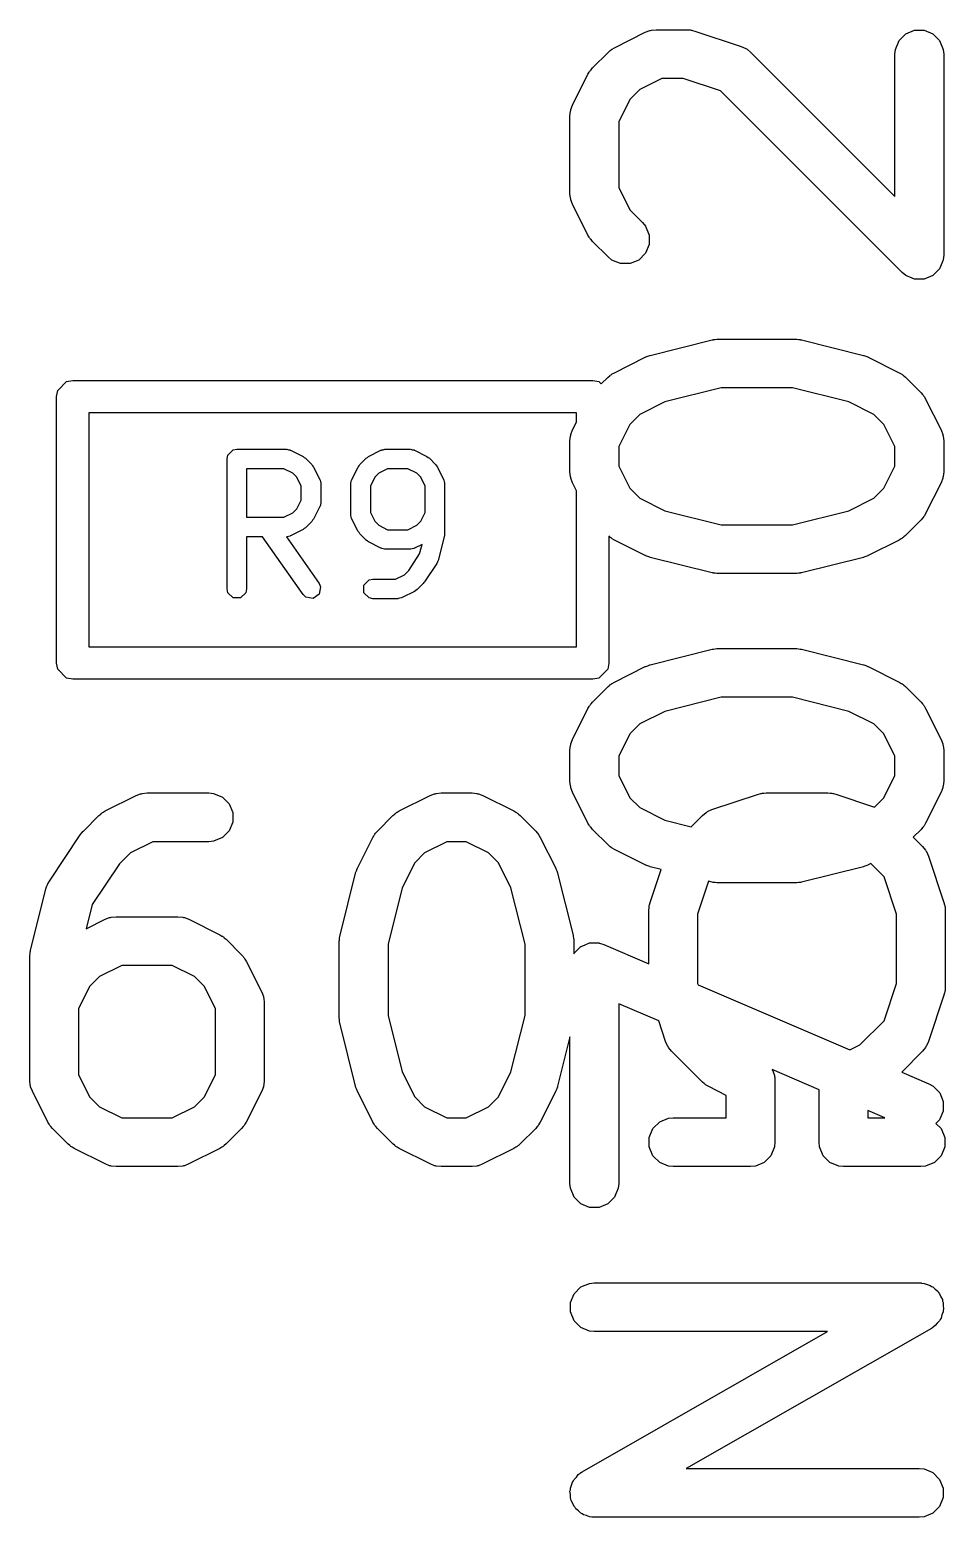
# Model space of a CAD drawing. Header units: millimetres. Extents: x 129 to 276, y -185 to -58.
# Drawn here: x 222.818 to 225.635, y -64.539 to -59.961 of the extents above; entities that cross this region are included whole.
import ezdxf

# ---------------------------------------------------------------- set-up
doc = ezdxf.new("R2010")
doc.units = ezdxf.units.MM
doc.layers.add('F.Fab', color=9, linetype='CONTINUOUS', true_color=0xafafaf)

msp = doc.modelspace()

# ---------------------------------------------------------------- linework, layer by layer
at = {"layer": 'F.Fab', "linetype": 'CONTINUOUS'}
for p, q in [((224.616516, -60.016251), (224.711754, -59.968632)), ((224.711754, -59.968632), (224.725485, -59.963377)), ((224.725485, -59.963377), (224.728174, -59.963185)), ((224.728174, -59.963185), (224.730663, -59.962155)), ((224.730663, -59.962155), (224.745295, -59.960714)), ((224.745295, -59.960714), (224.840533, -59.960714)), ((224.840533, -59.960714), (224.847938, -59.961443)), ((224.847938, -59.961443), (224.849913, -59.961303)), ((224.849913, -59.961303), (224.85251, -59.961893)), ((224.85251, -59.961893), (224.855165, -59.962155)), ((224.855165, -59.962155), (224.856996, -59.962913)), ((224.856996, -59.962913), (224.86425, -59.964563)), ((224.86425, -59.964563), (225.007107, -60.012182)), ((225.492459, -59.994046), (225.513151, -59.973354)), ((225.513151, -59.973354), (225.540187, -59.962155)), ((225.540187, -59.962155), (225.569451, -59.962155)), ((225.569451, -59.962155), (225.596487, -59.973354)), ((225.596487, -59.973354), (225.617179, -59.994046)), ((224.602773, -60.025581), (224.604073, -60.024083)), ((224.604073, -60.024083), (224.606332, -60.022661)), ((224.606332, -60.022661), (224.608389, -60.020973)), ((224.608389, -60.020973), (224.610216, -60.020215)), ((224.610216, -60.020215), (224.616516, -60.016251)), ((225.007107, -60.012182), (225.020532, -60.018176)), ((225.020532, -60.018176), (225.022567, -60.019941)), ((225.022567, -60.019941), (225.025058, -60.020973)), ((225.025058, -60.020973), (225.036423, -60.0303)), ((225.479819, -60.035714), (225.48126, -60.021082)), ((225.48126, -60.021082), (225.492459, -59.994046)), ((225.617179, -59.994046), (225.628378, -60.021082)), ((225.628378, -60.021082), (225.629819, -60.035714)), ((224.549405, -60.077919), (224.597024, -60.0303)), ((224.597024, -60.0303), (224.602773, -60.025581)), ((225.036423, -60.0303), (225.479819, -60.473695)), ((225.479819, -60.473695), (225.479819, -60.035714)), ((225.629819, -60.035714), (225.629819, -60.654761)), ((224.487737, -60.192649), (224.535356, -60.097411)), ((224.535356, -60.097411), (224.53932, -60.091111)), ((224.53932, -60.091111), (224.540078, -60.089284)), ((224.540078, -60.089284), (224.541766, -60.087227)), ((224.541766, -60.087227), (224.543188, -60.084968)), ((224.543188, -60.084968), (224.544686, -60.083668)), ((224.544686, -60.083668), (224.549405, -60.077919)), ((224.763, -60.110714), (224.694484, -60.144972)), ((224.828363, -60.110714), (224.763, -60.110714)), ((224.942876, -60.148885), (224.828363, -60.110714)), ((224.694484, -60.144972), (224.664077, -60.175379)), ((225.501786, -60.707794), (224.942876, -60.148885)), ((224.482291, -60.209068), (224.482482, -60.206381)), ((224.482482, -60.206381), (224.487737, -60.192649)), ((224.664077, -60.175379), (224.629819, -60.243895)), ((224.479819, -60.22619), (224.48126, -60.211558)), ((224.479819, -60.464285), (224.479819, -60.22619)), ((224.48126, -60.211558), (224.482291, -60.209068)), ((224.629819, -60.243895), (224.629819, -60.44658)), ((224.48126, -60.478917), (224.479819, -60.464285)), ((224.482291, -60.481406), (224.48126, -60.478917)), ((224.482482, -60.484094), (224.482291, -60.481406)), ((224.629819, -60.44658), (224.664077, -60.515096)), ((224.487737, -60.497826), (224.482482, -60.484094)), ((224.535356, -60.593064), (224.487737, -60.497826)), ((224.664077, -60.515096), (224.70309, -60.554109)), ((224.70309, -60.554109), (224.712417, -60.565474)), ((224.712417, -60.565474), (224.723616, -60.59251)), ((224.53932, -60.599363), (224.535356, -60.593064)), ((224.540078, -60.601191), (224.53932, -60.599363)), ((224.541766, -60.603247), (224.540078, -60.601191)), ((224.543188, -60.605507), (224.541766, -60.603247)), ((224.544686, -60.606806), (224.543188, -60.605507)), ((224.549405, -60.612556), (224.544686, -60.606806)), ((224.597024, -60.660175), (224.549405, -60.612556)), ((224.723616, -60.59251), (224.723616, -60.621773)), ((224.608389, -60.669502), (224.597024, -60.660175)), ((224.712417, -60.648809), (224.691724, -60.669502)), ((224.723616, -60.621773), (224.712417, -60.648809)), ((225.629819, -60.654761), (225.628378, -60.669393)), ((224.635425, -60.680701), (224.608389, -60.669502)), ((224.664688, -60.680701), (224.635425, -60.680701)), ((224.691724, -60.669502), (224.664688, -60.680701)), ((225.513151, -60.717122), (225.501786, -60.707794)), ((225.61718, -60.696429), (225.596487, -60.717121)), ((225.625098, -60.677311), (225.61718, -60.696429)), ((225.628378, -60.669393), (225.625098, -60.677311)), ((225.532268, -60.72504), (225.513151, -60.717122)), ((225.540187, -60.72832), (225.532268, -60.72504)), ((225.540188, -60.72832), (225.540187, -60.72832)), ((225.569451, -60.72832), (225.540188, -60.72832)), ((225.596487, -60.717121), (225.569451, -60.72832)), ((224.727105, -60.962953), (224.917581, -60.915334)), ((224.917581, -60.915334), (224.920117, -60.914958)), ((224.920117, -60.914958), (224.921139, -60.914536)), ((224.921139, -60.914536), (224.926651, -60.913993)), ((224.926651, -60.913993), (224.932125, -60.913184)), ((224.932125, -60.913184), (224.933217, -60.913346)), ((224.933217, -60.913346), (224.935771, -60.913095)), ((224.935771, -60.913095), (225.173866, -60.913095)), ((225.173866, -60.913095), (225.176419, -60.913346)), ((225.176419, -60.913346), (225.177512, -60.913184)), ((225.177512, -60.913184), (225.182985, -60.913993)), ((225.182985, -60.913993), (225.188498, -60.914536)), ((225.188498, -60.914536), (225.189519, -60.914958)), ((225.189519, -60.914958), (225.192056, -60.915334)), ((225.192056, -60.915334), (225.382532, -60.962953)), ((224.616516, -61.016251), (224.711754, -60.968632)), ((224.711754, -60.968632), (224.712823, -60.968222)), ((224.712823, -60.968222), (224.713259, -60.9679)), ((224.713259, -60.9679), (224.719395, -60.965707)), ((224.719395, -60.965707), (224.725485, -60.963377)), ((224.725485, -60.963377), (224.726025, -60.963338)), ((224.726025, -60.963338), (224.727105, -60.962953)), ((225.382532, -60.962953), (225.383611, -60.963338)), ((225.383611, -60.963338), (225.384151, -60.963377)), ((225.384151, -60.963377), (225.390232, -60.965704)), ((225.390232, -60.965704), (225.396378, -60.9679)), ((225.396378, -60.9679), (225.396813, -60.968222)), ((225.396813, -60.968222), (225.397883, -60.968632)), ((225.397883, -60.968632), (225.493121, -61.016251)), ((224.576326, -61.050998), (224.597024, -61.0303)), ((224.597024, -61.0303), (224.602773, -61.025581)), ((224.602773, -61.025581), (224.604073, -61.024083)), ((224.604073, -61.024083), (224.606332, -61.022661)), ((224.606332, -61.022661), (224.608389, -61.020973)), ((224.608389, -61.020973), (224.610216, -61.020215)), ((224.610216, -61.020215), (224.616516, -61.016251)), ((225.493121, -61.016251), (225.499417, -61.020214)), ((225.499417, -61.020214), (225.501247, -61.020972)), ((225.501247, -61.020972), (225.503305, -61.022661)), ((225.503305, -61.022661), (225.505564, -61.024083)), ((225.505564, -61.024083), (225.506863, -61.025581)), ((225.506863, -61.025581), (225.512612, -61.030299)), ((225.512612, -61.030299), (225.560232, -61.077918)), ((222.9, -61.09), (222.903806, -61.070866)), ((222.903806, -61.070866), (222.930866, -61.043806)), ((222.930866, -61.043806), (222.95, -61.04)), ((222.95, -61.04), (224.55, -61.04)), ((224.55, -61.04), (224.569134, -61.043806)), ((224.569134, -61.043806), (224.576326, -61.050998)), ((224.945005, -61.063095), (224.771471, -61.106478)), ((225.164632, -61.063095), (224.945005, -61.063095)), ((225.338166, -61.106478), (225.164632, -61.063095)), ((225.560232, -61.077918), (225.56495, -61.083667)), ((222.9, -61.91), (222.9, -61.09)), ((224.771471, -61.106478), (224.694484, -61.144972)), ((225.415153, -61.144972), (225.338166, -61.106478)), ((225.56495, -61.083667), (225.56645, -61.084968)), ((225.56645, -61.084968), (225.567872, -61.087227)), ((225.567872, -61.087227), (225.56956, -61.089284)), ((225.56956, -61.089284), (225.570317, -61.091111)), ((225.570317, -61.091111), (225.574282, -61.097411)), ((225.574282, -61.097411), (225.621901, -61.192649)), ((223, -61.14), (223, -61.86)), ((224.5, -61.14), (223, -61.14)), ((224.487737, -61.192649), (224.5, -61.168123)), ((224.5, -61.168123), (224.5, -61.14)), ((224.694484, -61.144972), (224.664077, -61.175379)), ((225.445561, -61.175379), (225.415153, -61.144972)), ((224.479819, -61.22619), (224.48126, -61.211558)), ((224.48126, -61.211558), (224.482291, -61.209068)), ((224.482291, -61.209068), (224.482482, -61.206381)), ((224.482482, -61.206381), (224.487737, -61.192649)), ((224.664077, -61.175379), (224.629819, -61.243895)), ((225.479819, -61.243895), (225.445561, -61.175379)), ((225.621901, -61.192649), (225.627156, -61.20638)), ((225.627156, -61.20638), (225.627347, -61.209069)), ((225.627347, -61.209069), (225.628378, -61.211558)), ((225.628378, -61.211558), (225.629819, -61.22619)), ((223.427046, -61.270446), (223.443281, -61.254211)), ((223.443281, -61.254211), (223.454762, -61.251927)), ((223.454762, -61.251927), (223.607143, -61.251927)), ((223.607143, -61.251927), (223.608617, -61.25222)), ((223.608617, -61.25222), (223.609269, -61.252003)), ((223.609269, -61.252003), (223.613905, -61.253272)), ((223.613905, -61.253272), (223.618624, -61.254211)), ((223.618624, -61.254211), (223.61911, -61.254697)), ((223.61911, -61.254697), (223.62056, -61.255094)), ((223.62056, -61.255094), (223.658655, -61.274142)), ((223.860392, -61.274142), (223.898488, -61.255094)), ((223.898488, -61.255094), (223.899936, -61.254697)), ((223.899936, -61.254697), (223.900423, -61.254211)), ((223.900423, -61.254211), (223.905134, -61.253273)), ((223.905134, -61.253273), (223.909778, -61.252002)), ((223.909778, -61.252002), (223.910431, -61.252219)), ((223.910431, -61.252219), (223.911904, -61.251927)), ((223.911904, -61.251927), (223.988095, -61.251927)), ((223.988095, -61.251927), (223.989569, -61.25222)), ((223.989569, -61.25222), (223.990221, -61.252003)), ((223.990221, -61.252003), (223.994857, -61.253272)), ((223.994857, -61.253272), (223.999576, -61.254211)), ((223.999576, -61.254211), (224.000062, -61.254697)), ((224.000062, -61.254697), (224.001512, -61.255094)), ((224.001512, -61.255094), (224.039607, -61.274142)), ((224.479819, -61.321428), (224.479819, -61.22619)), ((224.629819, -61.243895), (224.629819, -61.303723)), ((225.479819, -61.303723), (225.479819, -61.243895)), ((225.629819, -61.22619), (225.629819, -61.321428)), ((223.424762, -61.281927), (223.427046, -61.270446)), ((223.424762, -61.681927), (223.424762, -61.281927)), ((223.658655, -61.274142), (223.662458, -61.277094)), ((223.662458, -61.277094), (223.666451, -61.279762)), ((223.666451, -61.279762), (223.685499, -61.298809)), ((223.685499, -61.298809), (223.688175, -61.302815)), ((223.688175, -61.302815), (223.691118, -61.306606)), ((223.691118, -61.306606), (223.710166, -61.344702)), ((223.808881, -61.344702), (223.827929, -61.306605)), ((223.827929, -61.306605), (223.830881, -61.302801)), ((223.830881, -61.302801), (223.833549, -61.298809)), ((223.833549, -61.298809), (223.852596, -61.279761)), ((223.852596, -61.279761), (223.856597, -61.277087)), ((223.856597, -61.277087), (223.860392, -61.274142)), ((224.039607, -61.274142), (224.043403, -61.277089)), ((224.043403, -61.277089), (224.047403, -61.279761)), ((224.047403, -61.279761), (224.06645, -61.298808)), ((224.06645, -61.298808), (224.069121, -61.302805)), ((224.069121, -61.302805), (224.072071, -61.306606)), ((224.072071, -61.306606), (224.091118, -61.344702)), ((224.629819, -61.303723), (224.664077, -61.372239)), ((225.445561, -61.372238), (225.479819, -61.303723)), ((223.60006, -61.311927), (223.484762, -61.311927)), ((223.484762, -61.311927), (223.484762, -61.461451)), ((223.627467, -61.32563), (223.60006, -61.311927)), ((223.639629, -61.337793), (223.627467, -61.32563)), ((223.653333, -61.3652), (223.639629, -61.337793)), ((223.710166, -61.344702), (223.710562, -61.34615)), ((223.710562, -61.34615), (223.711049, -61.346637)), ((223.711049, -61.346637), (223.711986, -61.351348)), ((223.711986, -61.351348), (223.713258, -61.355992)), ((223.80579, -61.355992), (223.807059, -61.351356)), ((223.807059, -61.351356), (223.807998, -61.346637)), ((223.807998, -61.346637), (223.808484, -61.34615)), ((223.808484, -61.34615), (223.808881, -61.344702)), ((223.879417, -61.337792), (223.865714, -61.3652)), ((223.891579, -61.325631), (223.879417, -61.337792)), ((223.918987, -61.311927), (223.891579, -61.325631)), ((223.981012, -61.311927), (223.918987, -61.311927)), ((224.008418, -61.32563), (223.981012, -61.311927)), ((224.020582, -61.337794), (224.008418, -61.32563)), ((224.034285, -61.365199), (224.020582, -61.337794)), ((224.091118, -61.344702), (224.091514, -61.34615)), ((224.091514, -61.34615), (224.092001, -61.346637)), ((224.092001, -61.346637), (224.092939, -61.351356)), ((224.092939, -61.351356), (224.094209, -61.355992)), ((224.48126, -61.33606), (224.479819, -61.321428)), ((224.482291, -61.338549), (224.48126, -61.33606)), ((224.482482, -61.341237), (224.482291, -61.338549)), ((224.487737, -61.354969), (224.482482, -61.341237)), ((225.627156, -61.341238), (225.621901, -61.354969)), ((225.627347, -61.338548), (225.627156, -61.341238)), ((225.628378, -61.33606), (225.627347, -61.338548)), ((225.629819, -61.321428), (225.628378, -61.33606)), ((223.653333, -61.408177), (223.653333, -61.3652)), ((223.713258, -61.355992), (223.71304, -61.356645)), ((223.71304, -61.356645), (223.713333, -61.358118)), ((223.713333, -61.358118), (223.713333, -61.41526)), ((223.805714, -61.358118), (223.806007, -61.356643)), ((223.805714, -61.453356), (223.805714, -61.358118)), ((223.806007, -61.356643), (223.80579, -61.355992)), ((223.865714, -61.3652), (223.865714, -61.446273)), ((224.034285, -61.446274), (224.034285, -61.365199)), ((224.094209, -61.355992), (224.093991, -61.356643)), ((224.093991, -61.356643), (224.094285, -61.358118)), ((224.094285, -61.358118), (224.094285, -61.510499)), ((224.5, -61.379495), (224.487737, -61.354969)), ((224.5, -61.86), (224.5, -61.379495)), ((224.664077, -61.372239), (224.694484, -61.402646)), ((225.415153, -61.402645), (225.445561, -61.372238)), ((225.621901, -61.354969), (225.574282, -61.450207)), ((223.627467, -61.447747), (223.639629, -61.435584)), ((223.639629, -61.435584), (223.653333, -61.408177)), ((223.710166, -61.428676), (223.691118, -61.466772)), ((223.710562, -61.427227), (223.710166, -61.428676)), ((223.711049, -61.426741), (223.710562, -61.427227)), ((223.711986, -61.422029), (223.711049, -61.426741)), ((223.713258, -61.417386), (223.711986, -61.422029)), ((223.713333, -61.41526), (223.71304, -61.416732)), ((223.71304, -61.416732), (223.713258, -61.417386)), ((224.694484, -61.402646), (224.771471, -61.441139)), ((224.771471, -61.441139), (224.945005, -61.484523)), ((225.164632, -61.484523), (225.338166, -61.441139)), ((225.338166, -61.441139), (225.415153, -61.402645)), ((223.484762, -61.461451), (223.60006, -61.461451)), ((223.60006, -61.461451), (223.627467, -61.447747)), ((223.685499, -61.474569), (223.666451, -61.493616)), ((223.688175, -61.470562), (223.685499, -61.474569)), ((223.691118, -61.466772), (223.688175, -61.470562)), ((223.806007, -61.45483), (223.805714, -61.453356)), ((223.80579, -61.455482), (223.806007, -61.45483)), ((223.807059, -61.460118), (223.80579, -61.455482)), ((223.807998, -61.464837), (223.807059, -61.460118)), ((223.808484, -61.465323), (223.807998, -61.464837)), ((223.808881, -61.466773), (223.808484, -61.465323)), ((223.827929, -61.504868), (223.808881, -61.466773)), ((223.865714, -61.446273), (223.879417, -61.473679)), ((223.879417, -61.473679), (223.891581, -61.485844)), ((223.891581, -61.485844), (223.918986, -61.499546)), ((223.981013, -61.499546), (224.00842, -61.485842)), ((224.00842, -61.485842), (224.020581, -61.473681)), ((224.020581, -61.473681), (224.034285, -61.446274)), ((224.945005, -61.484523), (225.164632, -61.484523)), ((225.560232, -61.4697), (225.512612, -61.517319)), ((225.56495, -61.46395), (225.560232, -61.4697)), ((225.56645, -61.46265), (225.56495, -61.46395)), ((225.567872, -61.46039), (225.56645, -61.46265)), ((225.56956, -61.458334), (225.567872, -61.46039)), ((225.570317, -61.456506), (225.56956, -61.458334)), ((225.574282, -61.450207), (225.570317, -61.456506)), ((223.53438, -61.521451), (223.484762, -61.521451)), ((223.484762, -61.521451), (223.484762, -61.681927)), ((223.658756, -61.69913), (223.53438, -61.521451)), ((223.608617, -61.521157), (223.607561, -61.521367)), ((223.607561, -61.521367), (223.70791, -61.664723)), ((223.609269, -61.521375), (223.608617, -61.521157)), ((223.613905, -61.520105), (223.609269, -61.521375)), ((223.618624, -61.519167), (223.613905, -61.520105)), ((223.61911, -61.51868), (223.618624, -61.519167)), ((223.62056, -61.518284), (223.61911, -61.51868)), ((223.658655, -61.499236), (223.62056, -61.518284)), ((223.662458, -61.496283), (223.658655, -61.499236)), ((223.666451, -61.493616), (223.662458, -61.496283)), ((223.830876, -61.508664), (223.827929, -61.504868)), ((223.833548, -61.512664), (223.830876, -61.508664)), ((223.852595, -61.531711), (223.833548, -61.512664)), ((223.856589, -61.53438), (223.852595, -61.531711)), ((223.860393, -61.537332), (223.856589, -61.53438)), ((223.918986, -61.499546), (223.981013, -61.499546)), ((224.093389, -61.517775), (224.074342, -61.593965)), ((224.093567, -61.514105), (224.093389, -61.517775)), ((224.094285, -61.510499), (224.093567, -61.514105)), ((224.602773, -61.522036), (224.6, -61.51976)), ((224.6, -61.51976), (224.6, -61.91)), ((224.604073, -61.523535), (224.602773, -61.522036)), ((224.606332, -61.524956), (224.604073, -61.523535)), ((224.608389, -61.526645), (224.606332, -61.524956)), ((224.610216, -61.527402), (224.608389, -61.526645)), ((224.616516, -61.531367), (224.610216, -61.527402)), ((224.711754, -61.578986), (224.616516, -61.531367)), ((225.493121, -61.531367), (225.397883, -61.578986)), ((225.499417, -61.527403), (225.493121, -61.531367)), ((225.501247, -61.526646), (225.499417, -61.527403)), ((225.503305, -61.524956), (225.501247, -61.526646)), ((225.505564, -61.523535), (225.503305, -61.524956)), ((225.506863, -61.522036), (225.505564, -61.523535)), ((225.512612, -61.517319), (225.506863, -61.522036)), ((223.898488, -61.556379), (223.860393, -61.537332)), ((223.899936, -61.556775), (223.898488, -61.556379)), ((223.900423, -61.557262), (223.899936, -61.556775)), ((223.905142, -61.5582), (223.900423, -61.557262)), ((223.909778, -61.55947), (223.905142, -61.5582)), ((223.910429, -61.559252), (223.909778, -61.55947)), ((223.911904, -61.559546), (223.910429, -61.559252)), ((223.988095, -61.559546), (223.911904, -61.559546)), ((223.983826, -61.624722), (224.017394, -61.574369)), ((223.989569, -61.559252), (223.988095, -61.559546)), ((223.990221, -61.55947), (223.989569, -61.559252)), ((223.994856, -61.5582), (223.990221, -61.55947)), ((223.999576, -61.557262), (223.994856, -61.5582)), ((224.000062, -61.556775), (223.999576, -61.557262)), ((224.001511, -61.556379), (224.000062, -61.556775)), ((224.024803, -61.544732), (224.001511, -61.556379)), ((224.017394, -61.574369), (224.024803, -61.544732)), ((224.712823, -61.579395), (224.711754, -61.578986)), ((224.713259, -61.579718), (224.712823, -61.579395)), ((224.719395, -61.58191), (224.713259, -61.579718)), ((225.396378, -61.579718), (225.390232, -61.581913)), ((225.396813, -61.579395), (225.396378, -61.579718)), ((225.397883, -61.578986), (225.396813, -61.579395)), ((223.970325, -61.638223), (223.983826, -61.624722)), ((224.070199, -61.60333), (224.032105, -61.660473)), ((224.072154, -61.598595), (224.070199, -61.60333)), ((224.074342, -61.593965), (224.072154, -61.598595)), ((224.725485, -61.584241), (224.719395, -61.58191)), ((224.726025, -61.584279), (224.725485, -61.584241)), ((224.727105, -61.584665), (224.726025, -61.584279)), ((224.917581, -61.632284), (224.727105, -61.584665)), ((225.382532, -61.584665), (225.192056, -61.632284)), ((225.383611, -61.584279), (225.382532, -61.584665)), ((225.384151, -61.584241), (225.383611, -61.584279)), ((225.390232, -61.581913), (225.384151, -61.584241)), ((223.70791, -61.664723), (223.712622, -61.675438)), ((223.846093, -61.670446), (223.862328, -61.654211)), ((223.846093, -61.693408), (223.846093, -61.670446)), ((223.862328, -61.654211), (223.873809, -61.651927)), ((223.873809, -61.651927), (223.942918, -61.651927)), ((223.942918, -61.651927), (223.970325, -61.638223)), ((224.028356, -61.665045), (224.009308, -61.684093)), ((224.030005, -61.662577), (224.028356, -61.665045)), ((224.032105, -61.660473), (224.030005, -61.662577)), ((224.920117, -61.632659), (224.917581, -61.632284)), ((224.921139, -61.633082), (224.920117, -61.632659)), ((224.926651, -61.633624), (224.921139, -61.633082)), ((224.932125, -61.634434), (224.926651, -61.633624)), ((224.933217, -61.634271), (224.932125, -61.634434)), ((224.935771, -61.634523), (224.933217, -61.634271)), ((225.173866, -61.634523), (224.935771, -61.634523)), ((225.176419, -61.634271), (225.173866, -61.634523)), ((225.177512, -61.634434), (225.176419, -61.634271)), ((225.182985, -61.633624), (225.177512, -61.634434)), ((225.188498, -61.633082), (225.182985, -61.633624)), ((225.189519, -61.632659), (225.188498, -61.633082)), ((225.192056, -61.632284), (225.189519, -61.632659)), ((223.427046, -61.693408), (223.424762, -61.681927)), ((223.443281, -61.709643), (223.427046, -61.693408)), ((223.466243, -61.709643), (223.443281, -61.709643)), ((223.482478, -61.693408), (223.466243, -61.709643)), ((223.484762, -61.681927), (223.482478, -61.693408)), ((223.667211, -61.707226), (223.658756, -61.69913)), ((223.689821, -61.711216), (223.667211, -61.707226)), ((223.708632, -61.698049), (223.689821, -61.711216)), ((223.712622, -61.675438), (223.708632, -61.698049)), ((223.862328, -61.709643), (223.846093, -61.693408)), ((223.873809, -61.711927), (223.862328, -61.709643)), ((223.95, -61.711927), (223.873809, -61.711927)), ((223.951474, -61.711633), (223.95, -61.711927)), ((223.952126, -61.711851), (223.951474, -61.711633)), ((223.956761, -61.710581), (223.952126, -61.711851)), ((223.961481, -61.709643), (223.956761, -61.710581)), ((223.961967, -61.709156), (223.961481, -61.709643)), ((223.963416, -61.70876), (223.961967, -61.709156)), ((224.001511, -61.689713), (223.963416, -61.70876)), ((224.005311, -61.686762), (224.001511, -61.689713)), ((224.009308, -61.684093), (224.005311, -61.686762)), ((223, -61.86), (224.5, -61.86)), ((224.727105, -61.915334), (224.917581, -61.867715)), ((224.917581, -61.867715), (224.920117, -61.867339)), ((224.920117, -61.867339), (224.921139, -61.866917)), ((224.921139, -61.866917), (224.926651, -61.866374)), ((224.926651, -61.866374), (224.932125, -61.865565)), ((224.932125, -61.865565), (224.933217, -61.865727)), ((224.933217, -61.865727), (224.935771, -61.865476)), ((224.935771, -61.865476), (225.173866, -61.865476)), ((225.173866, -61.865476), (225.176419, -61.865727)), ((225.176419, -61.865727), (225.177512, -61.865565)), ((225.177512, -61.865565), (225.182985, -61.866374)), ((225.182985, -61.866374), (225.188498, -61.866917)), ((225.188498, -61.866917), (225.189519, -61.867339)), ((225.189519, -61.867339), (225.192056, -61.867715)), ((225.192056, -61.867715), (225.382532, -61.915334)), ((222.903806, -61.929134), (222.9, -61.91)), ((222.930866, -61.956194), (222.903806, -61.929134)), ((224.596194, -61.929134), (224.569134, -61.956194)), ((224.6, -61.91), (224.596194, -61.929134)), ((224.616516, -61.968632), (224.711754, -61.921013)), ((224.711754, -61.921013), (224.712823, -61.920603)), ((224.712823, -61.920603), (224.713259, -61.920281)), ((224.713259, -61.920281), (224.719395, -61.918088)), ((224.719395, -61.918088), (224.725485, -61.915758)), ((224.725485, -61.915758), (224.726025, -61.915719)), ((224.726025, -61.915719), (224.727105, -61.915334)), ((225.382532, -61.915334), (225.383611, -61.915719)), ((225.383611, -61.915719), (225.384151, -61.915758)), ((225.384151, -61.915758), (225.390232, -61.918085)), ((225.390232, -61.918085), (225.396378, -61.920281)), ((225.396378, -61.920281), (225.396813, -61.920603)), ((225.396813, -61.920603), (225.397883, -61.921013)), ((225.397883, -61.921013), (225.493121, -61.968632)), ((222.95, -61.96), (222.930866, -61.956194)), ((224.55, -61.96), (222.95, -61.96)), ((224.549405, -62.0303), (224.597024, -61.982681)), ((224.569134, -61.956194), (224.55, -61.96)), ((224.597024, -61.982681), (224.602773, -61.977962)), ((224.602773, -61.977962), (224.604073, -61.976464)), ((224.604073, -61.976464), (224.606332, -61.975042)), ((224.606332, -61.975042), (224.608389, -61.973354)), ((224.608389, -61.973354), (224.610216, -61.972596)), ((224.610216, -61.972596), (224.616516, -61.968632)), ((225.493121, -61.968632), (225.499417, -61.972595)), ((225.499417, -61.972595), (225.501247, -61.973353)), ((225.501247, -61.973353), (225.503305, -61.975042)), ((225.503305, -61.975042), (225.505564, -61.976464)), ((225.505564, -61.976464), (225.506863, -61.977962)), ((225.506863, -61.977962), (225.512612, -61.98268)), ((225.512612, -61.98268), (225.560232, -62.030299)), ((224.540078, -62.041665), (224.541766, -62.039608)), ((224.541766, -62.039608), (224.543188, -62.037349)), ((224.543188, -62.037349), (224.544686, -62.036049)), ((224.544686, -62.036049), (224.549405, -62.0303)), ((224.945005, -62.015476), (224.771471, -62.058859)), ((225.164632, -62.015476), (224.945005, -62.015476)), ((225.338166, -62.058859), (225.164632, -62.015476)), ((225.560232, -62.030299), (225.56495, -62.036048)), ((225.56495, -62.036048), (225.56645, -62.037349)), ((225.56645, -62.037349), (225.567872, -62.039608)), ((225.567872, -62.039608), (225.56956, -62.041665)), ((224.487737, -62.14503), (224.535356, -62.049792)), ((224.535356, -62.049792), (224.53932, -62.043492)), ((224.53932, -62.043492), (224.540078, -62.041665)), ((224.771471, -62.058859), (224.694484, -62.097353)), ((225.415153, -62.097353), (225.338166, -62.058859)), ((225.56956, -62.041665), (225.570317, -62.043492)), ((225.570317, -62.043492), (225.574282, -62.049792)), ((225.574282, -62.049792), (225.621901, -62.14503)), ((224.664077, -62.12776), (224.629819, -62.196276)), ((224.694484, -62.097353), (224.664077, -62.12776)), ((225.445561, -62.12776), (225.415153, -62.097353)), ((225.479819, -62.196276), (225.445561, -62.12776)), ((224.479819, -62.178571), (224.48126, -62.163939)), ((224.48126, -62.163939), (224.482291, -62.161449)), ((224.482291, -62.161449), (224.482482, -62.158762)), ((224.482482, -62.158762), (224.487737, -62.14503)), ((225.621901, -62.14503), (225.627156, -62.158761)), ((225.627156, -62.158761), (225.627347, -62.16145)), ((225.627347, -62.16145), (225.628378, -62.163939)), ((225.628378, -62.163939), (225.629819, -62.178571)), ((224.479819, -62.273809), (224.479819, -62.178571)), ((224.629819, -62.196276), (224.629819, -62.256104)), ((225.479819, -62.256104), (225.479819, -62.196276)), ((225.629819, -62.178571), (225.629819, -62.273809)), ((224.629819, -62.256104), (224.664077, -62.32462)), ((225.445561, -62.324619), (225.479819, -62.256104)), ((223.14503, -62.317737), (223.158761, -62.312482)), ((223.158761, -62.312482), (223.16145, -62.31229)), ((223.16145, -62.31229), (223.163939, -62.31126)), ((223.163939, -62.31126), (223.178571, -62.309819)), ((223.178571, -62.309819), (223.369047, -62.309819)), ((223.369047, -62.309819), (223.383679, -62.31126)), ((223.383679, -62.31126), (223.410715, -62.322459)), ((224.049792, -62.317737), (224.063523, -62.312482)), ((224.063523, -62.312482), (224.066212, -62.31229)), ((224.066212, -62.31229), (224.068701, -62.31126)), ((224.068701, -62.31126), (224.083333, -62.309819)), ((224.083333, -62.309819), (224.178571, -62.309819)), ((224.178571, -62.309819), (224.193203, -62.31126)), ((224.193203, -62.31126), (224.195692, -62.312291)), ((224.195692, -62.312291), (224.19838, -62.312482)), ((224.19838, -62.312482), (224.212112, -62.317737)), ((224.48126, -62.288441), (224.479819, -62.273809)), ((224.482291, -62.29093), (224.48126, -62.288441)), ((224.482482, -62.293618), (224.482291, -62.29093)), ((224.487737, -62.30735), (224.482482, -62.293618)), ((224.535356, -62.402588), (224.487737, -62.30735)), ((224.916759, -62.361287), (225.059615, -62.313668)), ((225.059615, -62.313668), (225.06687, -62.312018)), ((225.06687, -62.312018), (225.068701, -62.31126)), ((225.068701, -62.31126), (225.071354, -62.310998)), ((225.071354, -62.310998), (225.073952, -62.310408)), ((225.073952, -62.310408), (225.075926, -62.310548)), ((225.075926, -62.310548), (225.083333, -62.309819)), ((225.083333, -62.309819), (225.273809, -62.309819)), ((225.273809, -62.309819), (225.281214, -62.310548)), ((225.281214, -62.310548), (225.283189, -62.310408)), ((225.283189, -62.310408), (225.285786, -62.310998)), ((225.285786, -62.310998), (225.288441, -62.31126)), ((225.288441, -62.31126), (225.290272, -62.312018)), ((225.290272, -62.312018), (225.297526, -62.313668)), ((225.297526, -62.313668), (225.416764, -62.353414)), ((225.621901, -62.30735), (225.574282, -62.402588)), ((225.627156, -62.293619), (225.621901, -62.30735)), ((225.627347, -62.290929), (225.627156, -62.293619)), ((225.628378, -62.288441), (225.627347, -62.290929)), ((225.629819, -62.273809), (225.628378, -62.288441)), ((223.049792, -62.365356), (223.14503, -62.317737)), ((223.410715, -62.322459), (223.431407, -62.343151)), ((223.431407, -62.343151), (223.442606, -62.370187)), ((223.954554, -62.365356), (224.049792, -62.317737)), ((224.212112, -62.317737), (224.30735, -62.365356)), ((224.664077, -62.32462), (224.694484, -62.355027)), ((224.694484, -62.355027), (224.771471, -62.39352)), ((225.416764, -62.353414), (225.445561, -62.324619)), ((222.982681, -62.427024), (223.0303, -62.379405)), ((223.0303, -62.379405), (223.036049, -62.374686)), ((223.036049, -62.374686), (223.037349, -62.373188)), ((223.037349, -62.373188), (223.039608, -62.371766)), ((223.039608, -62.371766), (223.041665, -62.370078)), ((223.041665, -62.370078), (223.043492, -62.36932)), ((223.043492, -62.36932), (223.049792, -62.365356)), ((223.442606, -62.399451), (223.431407, -62.426487)), ((223.442606, -62.370187), (223.442606, -62.399451)), ((223.887443, -62.427024), (223.935062, -62.379405)), ((223.935062, -62.379405), (223.940811, -62.374686)), ((223.940811, -62.374686), (223.942111, -62.373188)), ((223.942111, -62.373188), (223.94437, -62.371766)), ((223.94437, -62.371766), (223.946427, -62.370078)), ((223.946427, -62.370078), (223.948254, -62.36932)), ((223.948254, -62.36932), (223.954554, -62.365356)), ((224.30735, -62.365356), (224.313649, -62.36932)), ((224.313649, -62.36932), (224.315477, -62.370078)), ((224.315477, -62.370078), (224.317533, -62.371766)), ((224.317533, -62.371766), (224.319793, -62.373188)), ((224.319793, -62.373188), (224.321092, -62.374686)), ((224.321092, -62.374686), (224.326842, -62.379405)), ((224.326842, -62.379405), (224.374461, -62.427024)), ((224.53932, -62.408887), (224.535356, -62.402588)), ((224.771471, -62.39352), (224.852956, -62.413891)), ((224.852956, -62.413891), (224.887443, -62.379405)), ((224.887443, -62.379405), (224.898808, -62.370077)), ((224.898808, -62.370077), (224.901298, -62.369045)), ((224.901298, -62.369045), (224.903333, -62.367281)), ((224.903333, -62.367281), (224.916759, -62.361287)), ((225.574282, -62.402588), (225.570317, -62.408887)), ((222.878072, -62.581311), (222.97331, -62.438454)), ((222.97331, -62.438454), (222.973344, -62.438411)), ((222.973344, -62.438411), (222.973354, -62.438389)), ((222.973354, -62.438389), (222.977842, -62.43292)), ((222.977842, -62.43292), (222.982626, -62.427079)), ((222.982626, -62.427079), (222.982647, -62.427064)), ((222.982647, -62.427064), (222.982681, -62.427024)), ((223.410715, -62.447179), (223.383679, -62.458378)), ((223.431407, -62.426487), (223.410715, -62.447179)), ((223.825775, -62.541754), (223.873394, -62.446516)), ((223.873394, -62.446516), (223.877358, -62.440216)), ((223.877358, -62.440216), (223.878116, -62.438389)), ((223.878116, -62.438389), (223.879804, -62.436332)), ((223.879804, -62.436332), (223.881226, -62.434073)), ((223.881226, -62.434073), (223.882724, -62.432773)), ((223.882724, -62.432773), (223.887443, -62.427024)), ((224.374461, -62.427024), (224.379179, -62.432773)), ((224.379179, -62.432773), (224.380678, -62.434073)), ((224.380678, -62.434073), (224.382099, -62.436332)), ((224.382099, -62.436332), (224.383788, -62.438389)), ((224.383788, -62.438389), (224.384545, -62.440216)), ((224.384545, -62.440216), (224.38851, -62.446516)), ((224.38851, -62.446516), (224.436129, -62.541754)), ((224.540078, -62.410715), (224.53932, -62.408887)), ((224.541766, -62.412771), (224.540078, -62.410715)), ((224.543188, -62.415031), (224.541766, -62.412771)), ((224.544686, -62.41633), (224.543188, -62.415031)), ((224.549405, -62.42208), (224.544686, -62.41633)), ((224.597024, -62.469699), (224.549405, -62.42208)), ((225.560232, -62.422081), (225.536303, -62.446009)), ((225.536303, -62.446009), (225.564937, -62.474643)), ((225.56495, -62.416331), (225.560232, -62.422081)), ((225.56645, -62.415031), (225.56495, -62.416331)), ((225.567872, -62.412771), (225.56645, -62.415031)), ((225.56956, -62.410715), (225.567872, -62.412771)), ((225.570317, -62.408887), (225.56956, -62.410715)), ((223.12776, -62.494077), (223.093998, -62.527838)), ((223.196276, -62.459819), (223.12776, -62.494077)), ((223.369047, -62.459819), (223.196276, -62.459819)), ((223.383679, -62.458378), (223.369047, -62.459819)), ((224.032522, -62.494077), (224.002115, -62.524484)), ((224.101038, -62.459819), (224.032522, -62.494077)), ((224.160866, -62.459819), (224.101038, -62.459819)), ((224.229382, -62.494077), (224.160866, -62.459819)), ((224.259789, -62.524484), (224.229382, -62.494077)), ((224.602773, -62.474417), (224.597024, -62.469699)), ((224.604073, -62.475916), (224.602773, -62.474417)), ((224.606332, -62.477337), (224.604073, -62.475916)), ((224.608389, -62.479026), (224.606332, -62.477337)), ((224.610216, -62.479783), (224.608389, -62.479026)), ((224.616516, -62.483748), (224.610216, -62.479783)), ((224.711754, -62.531367), (224.616516, -62.483748)), ((225.564937, -62.474643), (225.574265, -62.486008)), ((225.574265, -62.486008), (225.575296, -62.488498)), ((225.575296, -62.488498), (225.577061, -62.490533)), ((225.577061, -62.490533), (225.583055, -62.503959)), ((223.093998, -62.527838), (223.010086, -62.653707)), ((223.822847, -62.549404), (223.825043, -62.543259)), ((223.825043, -62.543259), (223.825365, -62.542823)), ((223.825365, -62.542823), (223.825775, -62.541754)), ((224.002115, -62.524484), (223.963621, -62.601471)), ((224.298282, -62.601471), (224.259789, -62.524484)), ((224.436129, -62.541754), (224.436538, -62.542823)), ((224.436538, -62.542823), (224.436861, -62.543259)), ((224.436861, -62.543259), (224.439053, -62.549395)), ((224.712823, -62.531776), (224.711754, -62.531367)), ((224.713259, -62.532099), (224.712823, -62.531776)), ((224.719395, -62.534291), (224.713259, -62.532099)), ((224.725485, -62.536622), (224.719395, -62.534291)), ((224.726025, -62.53666), (224.725485, -62.536622)), ((224.727105, -62.537046), (224.726025, -62.53666)), ((224.760292, -62.545342), (224.727105, -62.537046)), ((225.382532, -62.537046), (225.192056, -62.584665)), ((225.383611, -62.53666), (225.382532, -62.537046)), ((225.384151, -62.536622), (225.383611, -62.53666)), ((225.390232, -62.534294), (225.384151, -62.536622)), ((225.396378, -62.532099), (225.390232, -62.534294)), ((225.396813, -62.531776), (225.396378, -62.532099)), ((225.397883, -62.531367), (225.396813, -62.531776)), ((225.405647, -62.527485), (225.397883, -62.531367)), ((225.446352, -62.56819), (225.405647, -62.527485)), ((225.583055, -62.503959), (225.630674, -62.646815)), ((222.873765, -62.589389), (222.878072, -62.581311)), ((223.772477, -62.747581), (223.820096, -62.557105)), ((223.820096, -62.557105), (223.820481, -62.556025)), ((223.820481, -62.556025), (223.82052, -62.555486)), ((223.82052, -62.555486), (223.822847, -62.549404)), ((224.439053, -62.549395), (224.441384, -62.555485)), ((224.441384, -62.555485), (224.441422, -62.556025)), ((224.441422, -62.556025), (224.441808, -62.557105)), ((224.441808, -62.557105), (224.489427, -62.747581)), ((224.726468, -62.646816), (224.760292, -62.545342)), ((224.906242, -62.58183), (224.872619, -62.682703)), ((224.917581, -62.584665), (224.906242, -62.58183)), ((224.920117, -62.58504), (224.917581, -62.584665)), ((224.921139, -62.585463), (224.920117, -62.58504)), ((224.926651, -62.586005), (224.921139, -62.585463)), ((224.932125, -62.586815), (224.926651, -62.586005)), ((224.933217, -62.586652), (224.932125, -62.586815)), ((224.935771, -62.586904), (224.933217, -62.586652)), ((225.173866, -62.586904), (224.935771, -62.586904)), ((225.176419, -62.586652), (225.173866, -62.586904)), ((225.177512, -62.586815), (225.176419, -62.586652)), ((225.182985, -62.586005), (225.177512, -62.586815)), ((225.188498, -62.585463), (225.182985, -62.586005)), ((225.189519, -62.58504), (225.188498, -62.585463)), ((225.192056, -62.584665), (225.189519, -62.58504)), ((225.484523, -62.682703), (225.446352, -62.56819)), ((222.820096, -62.7952), (222.867715, -62.604724)), ((222.867715, -62.604724), (222.870795, -62.596101)), ((222.870795, -62.596101), (222.871155, -62.594285)), ((222.871155, -62.594285), (222.872033, -62.592637)), ((222.872033, -62.592637), (222.872662, -62.590878)), ((222.872662, -62.590878), (222.873765, -62.589389)), ((223.963621, -62.601471), (223.920238, -62.775005)), ((224.341666, -62.775005), (224.298282, -62.601471)), ((223.010086, -62.653707), (222.991562, -62.727804)), ((224.722619, -62.670533), (224.723348, -62.663127)), ((224.722619, -62.835554), (224.722619, -62.670533)), ((224.723208, -62.661153), (224.723798, -62.658555)), ((224.723348, -62.663127), (224.723208, -62.661153)), ((224.723798, -62.658555), (224.72406, -62.655901)), ((224.72406, -62.655901), (224.724818, -62.654069)), ((224.724818, -62.654069), (224.726468, -62.646816)), ((225.630674, -62.646815), (225.632323, -62.65407)), ((225.632323, -62.65407), (225.633082, -62.655901)), ((225.633082, -62.655901), (225.633343, -62.658554)), ((225.633343, -62.658554), (225.633934, -62.661152)), ((225.633934, -62.661152), (225.633793, -62.663126)), ((225.633793, -62.663126), (225.634523, -62.670533)), ((225.634523, -62.670533), (225.634523, -62.908628)), ((222.991562, -62.727804), (223.049792, -62.698689)), ((223.049792, -62.698689), (223.063523, -62.693434)), ((223.063523, -62.693434), (223.066212, -62.693242)), ((223.066212, -62.693242), (223.068701, -62.692212)), ((223.068701, -62.692212), (223.083333, -62.690771)), ((223.083333, -62.690771), (223.273809, -62.690771)), ((223.273809, -62.690771), (223.288441, -62.692212)), ((223.288441, -62.692212), (223.29093, -62.693243)), ((223.29093, -62.693243), (223.293618, -62.693434)), ((223.293618, -62.693434), (223.30735, -62.698689)), ((223.30735, -62.698689), (223.402588, -62.746308)), ((224.872619, -62.682703), (224.872619, -62.896457)), ((225.484523, -62.896458), (225.484523, -62.682703)), ((223.402588, -62.746308), (223.408887, -62.750272)), ((223.408887, -62.750272), (223.410715, -62.75103)), ((223.410715, -62.75103), (223.412771, -62.752718)), ((223.412771, -62.752718), (223.415031, -62.75414)), ((223.415031, -62.75414), (223.41633, -62.755638)), ((223.41633, -62.755638), (223.42208, -62.760357)), ((223.42208, -62.760357), (223.469699, -62.807976)), ((223.770238, -62.765771), (223.770489, -62.763217)), ((223.770238, -63.003866), (223.770238, -62.765771)), ((223.770327, -62.762125), (223.771136, -62.756651)), ((223.770489, -62.763217), (223.770327, -62.762125)), ((223.771136, -62.756651), (223.771679, -62.751139)), ((223.771679, -62.751139), (223.772101, -62.750117)), ((223.772101, -62.750117), (223.772477, -62.747581)), ((224.489427, -62.747581), (224.489802, -62.750117)), ((224.489802, -62.750117), (224.490225, -62.751139)), ((224.490225, -62.751139), (224.490767, -62.756651)), ((224.490767, -62.756651), (224.491577, -62.762125)), ((224.491577, -62.762125), (224.491414, -62.763217)), ((224.491414, -62.763217), (224.491666, -62.765771)), ((224.491666, -62.765771), (224.491666, -62.805484)), ((224.527097, -62.7771), (224.540187, -62.771679)), ((224.540187, -62.771679), (224.540653, -62.771679)), ((224.540653, -62.771679), (224.541085, -62.771506)), ((224.541085, -62.771506), (224.555265, -62.771679)), ((224.555265, -62.771679), (224.569451, -62.771679)), ((224.569451, -62.771679), (224.569881, -62.771857)), ((224.569881, -62.771857), (224.570346, -62.771863)), ((224.570346, -62.771863), (224.584363, -62.776302)), ((222.817857, -62.81339), (222.818108, -62.810836)), ((222.817857, -63.194342), (222.817857, -62.81339)), ((222.817946, -62.809744), (222.818755, -62.80427)), ((222.818108, -62.810836), (222.817946, -62.809744)), ((222.818755, -62.80427), (222.819298, -62.798758)), ((222.819298, -62.798758), (222.81972, -62.797736)), ((222.81972, -62.797736), (222.820096, -62.7952)), ((223.469699, -62.807976), (223.474417, -62.813725)), ((223.474417, -62.813725), (223.475916, -62.815025)), ((223.475916, -62.815025), (223.477337, -62.817284)), ((223.477337, -62.817284), (223.479026, -62.819341)), ((223.920238, -62.775005), (223.920238, -62.994632)), ((224.341666, -62.994632), (224.341666, -62.775005)), ((224.491666, -62.805484), (224.492459, -62.80357)), ((224.492459, -62.80357), (224.492787, -62.803241)), ((224.492787, -62.803241), (224.492971, -62.802813)), ((224.492971, -62.802813), (224.503131, -62.792897)), ((224.503131, -62.792897), (224.513151, -62.782878)), ((224.513151, -62.782878), (224.513581, -62.782699)), ((224.513581, -62.782699), (224.513915, -62.782374)), ((224.513915, -62.782374), (224.527097, -62.7771)), ((224.584363, -62.776302), (224.722619, -62.835554)), ((223.101038, -62.840771), (223.032522, -62.875029)), ((223.256104, -62.840771), (223.101038, -62.840771)), ((223.32462, -62.875029), (223.256104, -62.840771)), ((223.479026, -62.819341), (223.479783, -62.821168)), ((223.479783, -62.821168), (223.483748, -62.827468)), ((223.483748, -62.827468), (223.531367, -62.922706)), ((223.002115, -62.905436), (222.967857, -62.973952)), ((223.032522, -62.875029), (223.002115, -62.905436)), ((223.355027, -62.905436), (223.32462, -62.875029)), ((223.389285, -62.973952), (223.355027, -62.905436)), ((224.872619, -62.896457), (224.873934, -62.900404)), ((224.873934, -62.900404), (225.341138, -63.100634)), ((225.446352, -63.010971), (225.484523, -62.896458)), ((225.634523, -62.908628), (225.633793, -62.916034)), ((223.531367, -62.922706), (223.536622, -62.936437)), ((223.536622, -62.936437), (223.536813, -62.939126)), ((223.536813, -62.939126), (223.537844, -62.941615)), ((223.537844, -62.941615), (223.539285, -62.956247)), ((225.630674, -62.932346), (225.583055, -63.075202)), ((225.632323, -62.92509), (225.630674, -62.932346)), ((225.633082, -62.92326), (225.632323, -62.92509)), ((225.633343, -62.920606), (225.633082, -62.92326)), ((225.633934, -62.918009), (225.633343, -62.920606)), ((225.633793, -62.916034), (225.633934, -62.918009)), ((222.967857, -62.973952), (222.967857, -63.176637)), ((223.389285, -63.176637), (223.389285, -62.973952)), ((223.539285, -62.956247), (223.539285, -63.194342)), ((223.920238, -62.994632), (223.963621, -63.168166)), ((224.298282, -63.168166), (224.341666, -62.994632)), ((224.752933, -63.011741), (224.629819, -62.958978)), ((224.629819, -62.958978), (224.629819, -63.511904)), ((223.770489, -63.006419), (223.770238, -63.003866)), ((223.770327, -63.007512), (223.770489, -63.006419)), ((223.771136, -63.012985), (223.770327, -63.007512)), ((223.771679, -63.018498), (223.771136, -63.012985)), ((223.772101, -63.019519), (223.771679, -63.018498)), ((223.772477, -63.022056), (223.772101, -63.019519)), ((223.820096, -63.212532), (223.772477, -63.022056)), ((224.774087, -63.075202), (224.752933, -63.011741)), ((225.372239, -63.085084), (225.446352, -63.010971)), ((224.479819, -63.060488), (224.441808, -63.212532)), ((224.479819, -63.511904), (224.479819, -63.060488)), ((224.780081, -63.088627), (224.774087, -63.075202)), ((224.781846, -63.090662), (224.780081, -63.088627)), ((224.782878, -63.093153), (224.781846, -63.090662)), ((225.341138, -63.100634), (225.372239, -63.085084)), ((225.575296, -63.090662), (225.574265, -63.093153)), ((225.577061, -63.088628), (225.575296, -63.090662)), ((225.583055, -63.075202), (225.577061, -63.088628)), ((224.792205, -63.104518), (224.782878, -63.093153)), ((224.887443, -63.199756), (224.792205, -63.104518)), ((225.564937, -63.104518), (225.500516, -63.168938)), ((225.574265, -63.093153), (225.564937, -63.104518)), ((222.967857, -63.176637), (223.002115, -63.245153)), ((223.355026, -63.245153), (223.389285, -63.176637)), ((223.963621, -63.168166), (224.002115, -63.245153)), ((224.259788, -63.245153), (224.298282, -63.168166)), ((225.246428, -63.223239), (225.102293, -63.161466)), ((225.102293, -63.161466), (225.104671, -63.168602)), ((225.104671, -63.168602), (225.109273, -63.17971)), ((225.109273, -63.17971), (225.109649, -63.183535)), ((225.109649, -63.183535), (225.110125, -63.184961)), ((225.500516, -63.168938), (225.584363, -63.204873)), ((222.819298, -63.208974), (222.817857, -63.194342)), ((222.820329, -63.211463), (222.819298, -63.208974)), ((222.82052, -63.214151), (222.820329, -63.211463)), ((222.825775, -63.227883), (222.82052, -63.214151)), ((222.873394, -63.323121), (222.825775, -63.227883)), ((223.531367, -63.227883), (223.483748, -63.323121)), ((223.536622, -63.214152), (223.531367, -63.227883)), ((223.536813, -63.211462), (223.536622, -63.214152)), ((223.537844, -63.208974), (223.536813, -63.211462)), ((223.539285, -63.194342), (223.537844, -63.208974)), ((223.820481, -63.213611), (223.820096, -63.212532)), ((223.82052, -63.214151), (223.820481, -63.213611)), ((223.822847, -63.220232), (223.82052, -63.214151)), ((223.825043, -63.226378), (223.822847, -63.220232)), ((223.825365, -63.226813), (223.825043, -63.226378)), ((223.825775, -63.227883), (223.825365, -63.226813)), ((223.873394, -63.323121), (223.825775, -63.227883)), ((224.436129, -63.227883), (224.38851, -63.323121)), ((224.436538, -63.226813), (224.436129, -63.227883)), ((224.436861, -63.226378), (224.436538, -63.226813)), ((224.439053, -63.220241), (224.436861, -63.226378)), ((224.441384, -63.214152), (224.439053, -63.220241)), ((224.441422, -63.213611), (224.441384, -63.214152)), ((224.441808, -63.212532), (224.441422, -63.213611)), ((224.893193, -63.204476), (224.887443, -63.199756)), ((224.894492, -63.205973), (224.893193, -63.204476)), ((224.896746, -63.207392), (224.894492, -63.205973)), ((224.898808, -63.209084), (224.896746, -63.207392)), ((224.90064, -63.209842), (224.898808, -63.209084)), ((224.906935, -63.213805), (224.90064, -63.209842)), ((224.960714, -63.240694), (224.906935, -63.213805)), ((225.110125, -63.184961), (225.109984, -63.186936)), ((225.109984, -63.186936), (225.110714, -63.194342)), ((225.110714, -63.194342), (225.110714, -63.384819)), ((225.246428, -63.384819), (225.246428, -63.223239)), ((225.584363, -63.204873), (225.597244, -63.211961)), ((225.597244, -63.211961), (225.617682, -63.232905)), ((223.002115, -63.245153), (223.032522, -63.275561)), ((223.032522, -63.275561), (223.101038, -63.309819)), ((223.256104, -63.309819), (223.324619, -63.275561)), ((223.324619, -63.275561), (223.355026, -63.245153)), ((224.002115, -63.245153), (224.032522, -63.275561)), ((224.032522, -63.275561), (224.101038, -63.309819)), ((224.160866, -63.309819), (224.229381, -63.275561)), ((224.229381, -63.275561), (224.259788, -63.245153)), ((224.960714, -63.309819), (224.960714, -63.240694)), ((225.617682, -63.232905), (225.62855, -63.260075)), ((225.62855, -63.260075), (225.628194, -63.289336)), ((223.101038, -63.309819), (223.256104, -63.309819)), ((224.101038, -63.309819), (224.160866, -63.309819)), ((224.755951, -63.322459), (224.782987, -63.31126)), ((224.782987, -63.31126), (224.797619, -63.309819)), ((224.797619, -63.309819), (224.960714, -63.309819)), ((225.448448, -63.309819), (225.396428, -63.287524)), ((225.396428, -63.287524), (225.396428, -63.309819)), ((225.396428, -63.309819), (225.448448, -63.309819)), ((225.616666, -63.316234), (225.605683, -63.326951)), ((225.628194, -63.289336), (225.616666, -63.316234)), ((222.877357, -63.329417), (222.873394, -63.323121)), ((222.878115, -63.331247), (222.877357, -63.329417)), ((222.879804, -63.333305), (222.878115, -63.331247)), ((222.881226, -63.335564), (222.879804, -63.333305)), ((222.882724, -63.336863), (222.881226, -63.335564)), ((222.887442, -63.342612), (222.882724, -63.336863)), ((222.935061, -63.390232), (222.887442, -63.342612)), ((223.469699, -63.342613), (223.422081, -63.390232)), ((223.474417, -63.336863), (223.469699, -63.342613)), ((223.475916, -63.335564), (223.474417, -63.336863)), ((223.477337, -63.333305), (223.475916, -63.335564)), ((223.479027, -63.331247), (223.477337, -63.333305)), ((223.479784, -63.329417), (223.479027, -63.331247)), ((223.483748, -63.323121), (223.479784, -63.329417)), ((223.877357, -63.329417), (223.873394, -63.323121)), ((223.878115, -63.331247), (223.877357, -63.329417)), ((223.879804, -63.333305), (223.878115, -63.331247)), ((223.881226, -63.335564), (223.879804, -63.333305)), ((223.882724, -63.336863), (223.881226, -63.335564)), ((223.887442, -63.342612), (223.882724, -63.336863)), ((223.935061, -63.390232), (223.887442, -63.342612)), ((224.374461, -63.342613), (224.326843, -63.390232)), ((224.379179, -63.336863), (224.374461, -63.342613)), ((224.380678, -63.335564), (224.379179, -63.336863)), ((224.382099, -63.333305), (224.380678, -63.335564)), ((224.383789, -63.331247), (224.382099, -63.333305)), ((224.384546, -63.329417), (224.383789, -63.331247)), ((224.38851, -63.323121), (224.384546, -63.329417)), ((224.72406, -63.370187), (224.735259, -63.343151)), ((224.735259, -63.343151), (224.755951, -63.322459)), ((225.605683, -63.326951), (225.621883, -63.343151)), ((225.621883, -63.343151), (225.633082, -63.370187)), ((222.94081, -63.39495), (222.935061, -63.390232)), ((222.942111, -63.39645), (222.94081, -63.39495)), ((222.94437, -63.397872), (222.942111, -63.39645)), ((222.946427, -63.39956), (222.94437, -63.397872)), ((222.948254, -63.400317), (222.946427, -63.39956)), ((222.954554, -63.404282), (222.948254, -63.400317)), ((223.049792, -63.451901), (222.954554, -63.404282)), ((223.402588, -63.404282), (223.30735, -63.451901)), ((223.408887, -63.400317), (223.402588, -63.404282)), ((223.410715, -63.39956), (223.408887, -63.400317)), ((223.412771, -63.397872), (223.410715, -63.39956)), ((223.415031, -63.39645), (223.412771, -63.397872)), ((223.416331, -63.39495), (223.415031, -63.39645)), ((223.422081, -63.390232), (223.416331, -63.39495)), ((223.94081, -63.39495), (223.935061, -63.390232)), ((223.942111, -63.39645), (223.94081, -63.39495)), ((223.94437, -63.397872), (223.942111, -63.39645)), ((223.946427, -63.39956), (223.94437, -63.397872)), ((223.948254, -63.400317), (223.946427, -63.39956)), ((223.954554, -63.404282), (223.948254, -63.400317)), ((224.049792, -63.451901), (223.954554, -63.404282)), ((224.30735, -63.404282), (224.212112, -63.451901)), ((224.313649, -63.400317), (224.30735, -63.404282)), ((224.315477, -63.39956), (224.313649, -63.400317)), ((224.317533, -63.397872), (224.315477, -63.39956)), ((224.319793, -63.39645), (224.317533, -63.397872)), ((224.321093, -63.39495), (224.319793, -63.39645)), ((224.326843, -63.390232), (224.321093, -63.39495)), ((224.72406, -63.399451), (224.72406, -63.370187)), ((224.735259, -63.426487), (224.72406, -63.399451)), ((225.109273, -63.399451), (225.098074, -63.426487)), ((225.110714, -63.384819), (225.109273, -63.399451)), ((225.247869, -63.399451), (225.246428, -63.384819)), ((225.259068, -63.426487), (225.247869, -63.399451)), ((225.633082, -63.399451), (225.621883, -63.426487)), ((225.633082, -63.370187), (225.633082, -63.399451)), ((223.063523, -63.457156), (223.049792, -63.451901)), ((223.066212, -63.457347), (223.063523, -63.457156)), ((223.068701, -63.458378), (223.066212, -63.457347)), ((223.083333, -63.459819), (223.068701, -63.458378)), ((223.288441, -63.458378), (223.273809, -63.459819)), ((223.29093, -63.457346), (223.288441, -63.458378)), ((223.293618, -63.457156), (223.29093, -63.457346)), ((223.30735, -63.451901), (223.293618, -63.457156)), ((224.063523, -63.457156), (224.049792, -63.451901)), ((224.066212, -63.457347), (224.063523, -63.457156)), ((224.068701, -63.458378), (224.066212, -63.457347)), ((224.083333, -63.459819), (224.068701, -63.458378)), ((224.193203, -63.458378), (224.178571, -63.459819)), ((224.195692, -63.457346), (224.193203, -63.458378)), ((224.19838, -63.457156), (224.195692, -63.457346)), ((224.212112, -63.451901), (224.19838, -63.457156)), ((224.755951, -63.447179), (224.735259, -63.426487)), ((224.782987, -63.458378), (224.755951, -63.447179)), ((224.797619, -63.459819), (224.782987, -63.458378)), ((225.050346, -63.458378), (225.035714, -63.459819)), ((225.077382, -63.447179), (225.050346, -63.458378)), ((225.098074, -63.426487), (225.077382, -63.447179)), ((225.27976, -63.447179), (225.259068, -63.426487)), ((225.306796, -63.458378), (225.27976, -63.447179)), ((225.321428, -63.459819), (225.306796, -63.458378)), ((225.574155, -63.458378), (225.559523, -63.459819)), ((225.601191, -63.447179), (225.574155, -63.458378)), ((225.621883, -63.426487), (225.601191, -63.447179)), ((223.273809, -63.459819), (223.083333, -63.459819)), ((224.178571, -63.459819), (224.083333, -63.459819)), ((225.035714, -63.459819), (224.797619, -63.459819)), ((225.559523, -63.459819), (225.321428, -63.459819)), ((224.48126, -63.526536), (224.479819, -63.511904)), ((224.492459, -63.553572), (224.48126, -63.526536)), ((224.628378, -63.526536), (224.617179, -63.553572)), ((224.629819, -63.511904), (224.628378, -63.526536)), ((224.513151, -63.574264), (224.492459, -63.553572)), ((224.540187, -63.585463), (224.513151, -63.574264)), ((224.569451, -63.585463), (224.540187, -63.585463)), ((224.596487, -63.574264), (224.569451, -63.585463)), ((224.617179, -63.553572), (224.596487, -63.574264)), ((224.513151, -63.830497), (224.540187, -63.819298)), ((224.540187, -63.819298), (224.554819, -63.817857)), ((224.554819, -63.817857), (225.554819, -63.817857)), ((225.554819, -63.817857), (225.558582, -63.818227)), ((225.558582, -63.818227), (225.560058, -63.81804)), ((225.560058, -63.81804), (225.561968, -63.818561)), ((225.561968, -63.818561), (225.569451, -63.819298)), ((225.569451, -63.819298), (225.578666, -63.823115)), ((225.578666, -63.823115), (225.58829, -63.82574)), ((224.48126, -63.878225), (224.492459, -63.851189)), ((224.492459, -63.851189), (224.513151, -63.830497)), ((225.58829, -63.82574), (225.59207, -63.828667)), ((225.59207, -63.828667), (225.596487, -63.830497)), ((225.596487, -63.830497), (225.603537, -63.837547)), ((225.603537, -63.837547), (225.611427, -63.843657)), ((225.611427, -63.843657), (225.6138, -63.84781)), ((225.6138, -63.84781), (225.617179, -63.851189)), ((225.617179, -63.851189), (225.620995, -63.860401)), ((225.620995, -63.860401), (225.625946, -63.869066)), ((225.625946, -63.869066), (225.626548, -63.873809)), ((224.48126, -63.907489), (224.48126, -63.878225)), ((224.492459, -63.934525), (224.48126, -63.907489)), ((225.62456, -63.916705), (225.621936, -63.926327)), ((225.628378, -63.907489), (225.62456, -63.916705)), ((225.626548, -63.873809), (225.628378, -63.878225)), ((225.628378, -63.878225), (225.628378, -63.888199)), ((225.628378, -63.888199), (225.629636, -63.898096)), ((225.629636, -63.898096), (225.628378, -63.902708)), ((225.628378, -63.902708), (225.628378, -63.907489)), ((224.513151, -63.955217), (224.492459, -63.934525)), ((224.540187, -63.966416), (224.513151, -63.955217)), ((225.59203, -63.957975), (224.837236, -64.389285)), ((225.595114, -63.955785), (225.59203, -63.957975)), ((225.596487, -63.955217), (225.595114, -63.955785)), ((225.597884, -63.953819), (225.596487, -63.955217)), ((225.604019, -63.949465), (225.597884, -63.953819)), ((225.610127, -63.941576), (225.604019, -63.949465)), ((225.617179, -63.934525), (225.610127, -63.941576)), ((225.619009, -63.930106), (225.617179, -63.934525)), ((225.621936, -63.926327), (225.619009, -63.930106)), ((224.517609, -64.399167), (225.272402, -63.967857)), ((224.554819, -63.967857), (224.540187, -63.966416)), ((225.272402, -63.967857), (224.554819, -63.967857)), ((224.492459, -64.422617), (224.499509, -64.415566)), ((224.499509, -64.415566), (224.505619, -64.407677)), ((224.505619, -64.407677), (224.511751, -64.403324)), ((224.511751, -64.403324), (224.513151, -64.401925)), ((224.513151, -64.401925), (224.514525, -64.401355)), ((224.514525, -64.401355), (224.517609, -64.399167)), ((224.837236, -64.389285), (225.554819, -64.389285)), ((225.554819, -64.389285), (225.569451, -64.390726)), ((225.569451, -64.390726), (225.596487, -64.401925)), ((225.596487, -64.401925), (225.617179, -64.422617)), ((224.480002, -64.459046), (224.48126, -64.454433)), ((224.48126, -64.468942), (224.480002, -64.459046)), ((224.48126, -64.449653), (224.485077, -64.440437)), ((224.48126, -64.454433), (224.48126, -64.449653)), ((224.485077, -64.440437), (224.487702, -64.430814)), ((224.487702, -64.430814), (224.490629, -64.427033)), ((224.490629, -64.427033), (224.492459, -64.422617)), ((225.617179, -64.422617), (225.628378, -64.449653)), ((225.628378, -64.449653), (225.628378, -64.478917)), ((224.48126, -64.478917), (224.48126, -64.468942)), ((224.483089, -64.483332), (224.48126, -64.478917)), ((224.483692, -64.488076), (224.483089, -64.483332)), ((224.488642, -64.49674), (224.483692, -64.488076)), ((224.492459, -64.505953), (224.488642, -64.49674)), ((224.495837, -64.509331), (224.492459, -64.505953)), ((224.498211, -64.513485), (224.495837, -64.509331)), ((225.617179, -64.505953), (225.596487, -64.526645)), ((225.628378, -64.478917), (225.617179, -64.505953)), ((224.5061, -64.519594), (224.498211, -64.513485)), ((224.513151, -64.526645), (224.5061, -64.519594)), ((224.517567, -64.528474), (224.513151, -64.526645)), ((224.521348, -64.531402), (224.517567, -64.528474)), ((224.530971, -64.534026), (224.521348, -64.531402)), ((224.540187, -64.537844), (224.530971, -64.534026)), ((224.547669, -64.53858), (224.540187, -64.537844)), ((224.54958, -64.539102), (224.547669, -64.53858)), ((224.551055, -64.538914), (224.54958, -64.539102)), ((224.554819, -64.539285), (224.551055, -64.538914)), ((225.554819, -64.539285), (224.554819, -64.539285)), ((225.569451, -64.537844), (225.554819, -64.539285)), ((225.596487, -64.526645), (225.569451, -64.537844))]:
    msp.add_line(p, q, dxfattribs=at)

doc.saveas('drawing.dxf')
